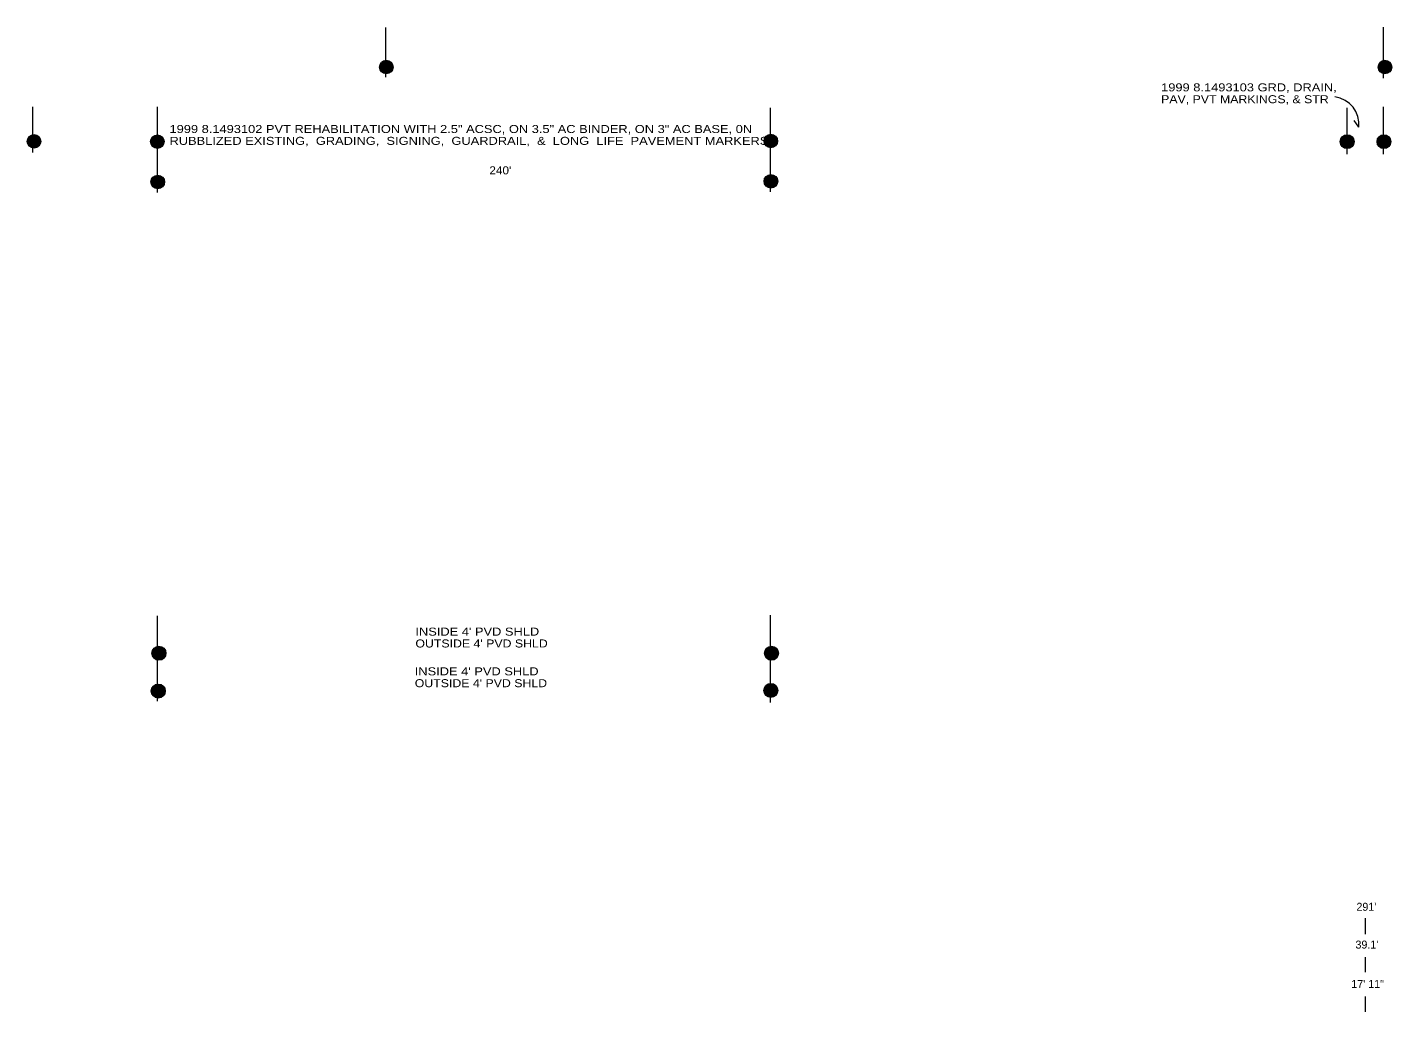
# Model space of a CAD drawing. Extents: x 2147485.83 to 2147490.09, y 2147479.36 to 2147482.44.
import ezdxf

# ---------------------------------------------------------------- set-up
doc = ezdxf.new("R2010")
doc.units = 0
doc.header["$LTSCALE"] = 0.01
doc.layers.add('1', color=7, linetype='Continuous', lineweight=13)

msp = doc.modelspace()

# ---------------------------------------------------------------- hatches: boundary and pattern name
at = {"layer": '1'}
for points in [[(2147486.9682, 2147482.312, 1), (2147486.9258, 2147482.312, 1)], [(2147490.0872, 2147482.312, 1), (2147490.0448, 2147482.312, 1)], [(2147485.8682, 2147482.08, 1), (2147485.8258, 2147482.08, 1)], [(2147486.2532, 2147482.079, 1), (2147486.2108, 2147482.079, 1)], [(2147488.1692, 2147482.081, 1), (2147488.1268, 2147482.081, 1)], [(2147489.96954, 2147482.079, 1), (2147489.92646, 2147482.079, 1)], [(2147490.08454, 2147482.079, 1), (2147490.04146, 2147482.079, 1)], [(2147486.25453, 2147481.95327, 1), (2147486.21213, 2147481.95327, 1)], [(2147488.16953, 2147481.95527, 1), (2147488.12713, 2147481.95527, 1)], [(2147486.25885, 2147480.482, 1), (2147486.21515, 2147480.482, 1)], [(2147488.17185, 2147480.482, 1), (2147488.12815, 2147480.482, 1)], [(2147486.25685, 2147480.364, 1), (2147486.21315, 2147480.364, 1)], [(2147488.16985, 2147480.366, 1), (2147488.12615, 2147480.366, 1)]]:
    msp.add_hatch(color=256, dxfattribs=at).paths.add_polyline_path(points)

# ---------------------------------------------------------------- linework, layer by layer
for p, q in [((2147486.946, 2147482.28), (2147486.946, 2147482.435)), ((2147490.062, 2147482.277), (2147490.062, 2147482.436)), ((2147485.843, 2147482.045), (2147485.843, 2147482.188)), ((2147486.233, 2147482.042), (2147486.233, 2147482.188)), ((2147488.147, 2147482.039), (2147488.147, 2147482.185)), ((2147489.948, 2147482.04), (2147489.948, 2147482.185)), ((2147490.062, 2147482.04), (2147490.062, 2147482.188)), ((2147489.985, 2147482.124), (2147489.97, 2147482.145)), ((2147486.233, 2147481.92), (2147486.233, 2147482.042)), ((2147488.147, 2147481.922), (2147488.147, 2147482.039)), ((2147486.233, 2147480.332), (2147486.233, 2147480.599)), ((2147488.147, 2147480.328), (2147488.147, 2147480.601)), ((2147490.004, 2147479.655), (2147490.004, 2147479.605)), ((2147490.004, 2147479.533), (2147490.004, 2147479.486)), ((2147490.004, 2147479.41), (2147490.004, 2147479.363))]:
    msp.add_line(p, q, dxfattribs=at)
for centre, radius in [((2147486.947, 2147482.312), 0.0212), ((2147490.066, 2147482.312), 0.0212), ((2147485.847, 2147482.08), 0.0212), ((2147486.232, 2147482.079), 0.0212), ((2147488.148, 2147482.081), 0.0212), ((2147489.948, 2147482.079), 0.02154), ((2147490.063, 2147482.079), 0.02154), ((2147486.23333, 2147481.95327), 0.0212), ((2147488.14833, 2147481.95527), 0.0212), ((2147486.237, 2147480.482), 0.02185), ((2147488.15, 2147480.482), 0.02185), ((2147486.235, 2147480.364), 0.02185), ((2147488.148, 2147480.366), 0.02185)]:
    msp.add_circle(centre, radius, dxfattribs=at)
msp.add_arc((2147489.898, 2147482.132), 0.08737, 354.7462, 82.40536, dxfattribs=at)

# ---------------------------------------------------------------- texts
for s, width, p in [('1999 8.1493103 GRD, DRAIN,', 1.2, (2147489.367, 2147482.236)), ('PAV, PVT MARKINGS, & STR', 1.15, (2147489.367, 2147482.199)), ('1999 8.1493102 PVT REHABILITATION WITH 2.5" ACSC, ON 3.5" AC BINDER, ON 3" AC BASE, 0N', 1.2, (2147486.27, 2147482.106)), ('RUBBLIZED EXISTING,  GRADING,  SIGNING,  GUARDRAIL,  &  LONG  LIFE  PAVEMENT MARKERS', 1.2, (2147486.27, 2147482.069)), ("240'", 1.1, (2147487.269, 2147481.977)), ("INSIDE 4' PVD SHLD", 1.2, (2147487.038, 2147480.537)), ("OUTSIDE 4' PVD SHLD", 1.15, (2147487.038, 2147480.5)), ("INSIDE 4' PVD SHLD", 1.2, (2147487.036, 2147480.413)), ("OUTSIDE 4' PVD SHLD", 1.15, (2147487.036, 2147480.376))]:
    msp.add_text(s, height=0.025, dxfattribs=dict(at, width=width)).set_placement(p)
for s, p in [("291'", (2147489.977, 2147479.678)), ("39.1'", (2147489.974, 2147479.56)), ('17\' 11"', (2147489.961, 2147479.437))]:
    msp.add_text(s, height=0.025, dxfattribs=at).set_placement(p)

doc.saveas('drawing.dxf')
